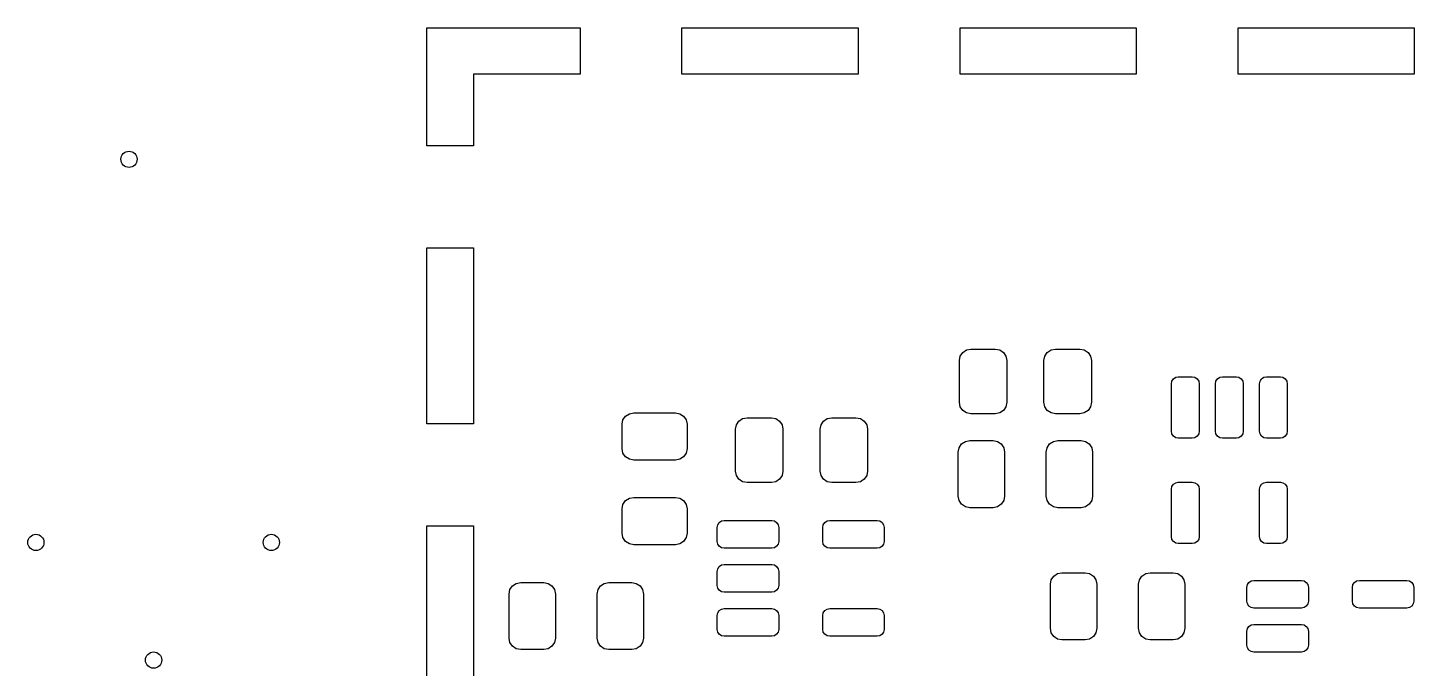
# Model space of a CAD drawing. Header units: inches. Extents: x 0.31 to 2.8, y 0.29 to 1.71.
# Drawn here: x 0.314 to 1.492, y 1.167 to 1.712 of the extents above; entities that cross this region are included whole.
import ezdxf

# ---------------------------------------------------------------- set-up
doc = ezdxf.new("R2010")
doc.units = ezdxf.units.IN
doc.header["$MEASUREMENT"] = 0
doc.layers.add('BLACK', color=250, linetype='CONTINUOUS')

msp = doc.modelspace()

# ---------------------------------------------------------------- linework, layer by layer
at = {"layer": 'BLACK', "linetype": 'CONTINUOUS'}
for p, q in [((0.6531, 1.6724), (0.6531, 1.7118)), ((0.6531, 1.7118), (0.6925, 1.7118)), ((0.6925, 1.7118), (0.7831, 1.7118)), ((0.7831, 1.7118), (0.7831, 1.6724)), ((0.8697, 1.6724), (0.8697, 1.7118)), ((0.8697, 1.7118), (1.0193, 1.7118)), ((1.0193, 1.7118), (1.0193, 1.6724)), ((1.1059, 1.6724), (1.1059, 1.7118)), ((1.1059, 1.7118), (1.2555, 1.7118)), ((1.2555, 1.7118), (1.2555, 1.6724)), ((1.3421, 1.6724), (1.3421, 1.7118)), ((1.3421, 1.7118), (1.4917, 1.7118)), ((1.4917, 1.7118), (1.4917, 1.6724)), ((0.6531, 1.6114), (0.6531, 1.6724)), ((0.7831, 1.6724), (0.6925, 1.6724)), ((0.6925, 1.6724), (0.6925, 1.6114)), ((1.0193, 1.6724), (0.8697, 1.6724)), ((1.2555, 1.6724), (1.1059, 1.6724)), ((1.4917, 1.6724), (1.3421, 1.6724)), ((0.6925, 1.6114), (0.6531, 1.6114)), ((0.6531, 1.3752), (0.6531, 1.5248)), ((0.6531, 1.5248), (0.6925, 1.5248)), ((0.6925, 1.5248), (0.6925, 1.3752)), ((1.1082, 1.4358), (1.1114, 1.438)), ((1.1114, 1.438), (1.1152, 1.4387)), ((1.1152, 1.4387), (1.1358, 1.4387)), ((1.1358, 1.4387), (1.1396, 1.438)), ((1.1396, 1.438), (1.1428, 1.4358)), ((1.18, 1.4358), (1.1832, 1.438)), ((1.1832, 1.438), (1.187, 1.4387)), ((1.187, 1.4387), (1.2077, 1.4387)), ((1.2077, 1.4387), (1.2114, 1.438)), ((1.2114, 1.438), (1.2146, 1.4358)), ((1.1053, 1.4289), (1.1061, 1.4327)), ((1.1053, 1.3935), (1.1053, 1.4289)), ((1.1061, 1.4327), (1.1082, 1.4358)), ((1.1428, 1.4358), (1.1449, 1.4327)), ((1.1449, 1.4327), (1.1457, 1.4289)), ((1.1457, 1.4289), (1.1457, 1.3935)), ((1.1772, 1.4289), (1.1779, 1.4327)), ((1.1772, 1.3935), (1.1772, 1.4289)), ((1.1779, 1.4327), (1.18, 1.4358)), ((1.2146, 1.4358), (1.2168, 1.4327)), ((1.2168, 1.4327), (1.2175, 1.4289)), ((1.2175, 1.4289), (1.2175, 1.3935)), ((1.2859, 1.4115), (1.2872, 1.4134)), ((1.2872, 1.4134), (1.2891, 1.4147)), ((1.2891, 1.4147), (1.2913, 1.4151)), ((1.2913, 1.4151), (1.3031, 1.4151)), ((1.3031, 1.4151), (1.3054, 1.4147)), ((1.3054, 1.4147), (1.3073, 1.4134)), ((1.3073, 1.4134), (1.3086, 1.4115)), ((1.3233, 1.4115), (1.3246, 1.4134)), ((1.3246, 1.4134), (1.3265, 1.4147)), ((1.3265, 1.4147), (1.3287, 1.4151)), ((1.3287, 1.4151), (1.3406, 1.4151)), ((1.3406, 1.4151), (1.3428, 1.4147)), ((1.3428, 1.4147), (1.3447, 1.4134)), ((1.3447, 1.4134), (1.346, 1.4115)), ((1.3607, 1.4115), (1.362, 1.4134)), ((1.362, 1.4134), (1.3639, 1.4147)), ((1.3639, 1.4147), (1.3661, 1.4151)), ((1.3661, 1.4151), (1.378, 1.4151)), ((1.378, 1.4151), (1.3802, 1.4147)), ((1.3802, 1.4147), (1.3821, 1.4134)), ((1.3821, 1.4134), (1.3834, 1.4115)), ((1.2854, 1.4092), (1.2859, 1.4115)), ((1.2854, 1.3688), (1.2854, 1.4092)), ((1.3086, 1.4115), (1.3091, 1.4092)), ((1.3091, 1.4092), (1.3091, 1.3688)), ((1.3228, 1.4092), (1.3233, 1.4115)), ((1.3228, 1.3688), (1.3228, 1.4092)), ((1.346, 1.4115), (1.3465, 1.4092)), ((1.3465, 1.4092), (1.3465, 1.3688)), ((1.3602, 1.4092), (1.3607, 1.4115)), ((1.3602, 1.3688), (1.3602, 1.4092)), ((1.3834, 1.4115), (1.3839, 1.4092)), ((1.3839, 1.4092), (1.3839, 1.3688)), ((1.1061, 1.3897), (1.1053, 1.3935)), ((1.1457, 1.3935), (1.1449, 1.3897)), ((1.1779, 1.3897), (1.1772, 1.3935)), ((1.2175, 1.3935), (1.2168, 1.3897)), ((0.8189, 1.3748), (0.8196, 1.3785)), ((0.8196, 1.3785), (0.8218, 1.3817)), ((0.8218, 1.3817), (0.825, 1.3838)), ((0.825, 1.3838), (0.8287, 1.3846)), ((0.8287, 1.3846), (0.8642, 1.3846)), ((0.8642, 1.3846), (0.8679, 1.3838)), ((0.8679, 1.3838), (0.8711, 1.3817)), ((0.8711, 1.3817), (0.8733, 1.3785)), ((0.8733, 1.3785), (0.874, 1.3748)), ((0.918, 1.3774), (0.9212, 1.3796)), ((0.9212, 1.3796), (0.925, 1.3803)), ((0.925, 1.3803), (0.9457, 1.3803)), ((0.9457, 1.3803), (0.9494, 1.3796)), ((0.9494, 1.3796), (0.9526, 1.3774)), ((0.9899, 1.3774), (0.9931, 1.3796)), ((0.9931, 1.3796), (0.9969, 1.3803)), ((0.9969, 1.3803), (1.0175, 1.3803)), ((1.0175, 1.3803), (1.0213, 1.3796)), ((1.0213, 1.3796), (1.0245, 1.3774)), ((1.1082, 1.3865), (1.1061, 1.3897)), ((1.1114, 1.3844), (1.1082, 1.3865)), ((1.1152, 1.3836), (1.1114, 1.3844)), ((1.1358, 1.3836), (1.1152, 1.3836)), ((1.1396, 1.3844), (1.1358, 1.3836)), ((1.1428, 1.3865), (1.1396, 1.3844)), ((1.1449, 1.3897), (1.1428, 1.3865)), ((1.18, 1.3865), (1.1779, 1.3897)), ((1.1832, 1.3844), (1.18, 1.3865)), ((1.187, 1.3836), (1.1832, 1.3844)), ((1.2077, 1.3836), (1.187, 1.3836)), ((1.2114, 1.3844), (1.2077, 1.3836)), ((1.2146, 1.3865), (1.2114, 1.3844)), ((1.2168, 1.3897), (1.2146, 1.3865)), ((0.6925, 1.3752), (0.6531, 1.3752)), ((0.8189, 1.3541), (0.8189, 1.3748)), ((0.874, 1.3748), (0.874, 1.3541)), ((0.9152, 1.3705), (0.9159, 1.3742)), ((0.9152, 1.335), (0.9152, 1.3705)), ((0.9159, 1.3742), (0.918, 1.3774)), ((0.9526, 1.3774), (0.9548, 1.3742)), ((0.9548, 1.3742), (0.9555, 1.3705)), ((0.9555, 1.3705), (0.9555, 1.335)), ((0.987, 1.3705), (0.9878, 1.3742)), ((0.987, 1.335), (0.987, 1.3705)), ((0.9878, 1.3742), (0.9899, 1.3774)), ((1.0245, 1.3774), (1.0266, 1.3742)), ((1.0266, 1.3742), (1.0274, 1.3705)), ((1.0274, 1.3705), (1.0274, 1.335)), ((1.2859, 1.3666), (1.2854, 1.3688)), ((1.2872, 1.3647), (1.2859, 1.3666)), ((1.3086, 1.3666), (1.3073, 1.3647)), ((1.3091, 1.3688), (1.3086, 1.3666)), ((1.3233, 1.3666), (1.3228, 1.3688)), ((1.3246, 1.3647), (1.3233, 1.3666)), ((1.346, 1.3666), (1.3447, 1.3647)), ((1.3465, 1.3688), (1.346, 1.3666)), ((1.3607, 1.3666), (1.3602, 1.3688)), ((1.362, 1.3647), (1.3607, 1.3666)), ((1.3834, 1.3666), (1.3821, 1.3647)), ((1.3839, 1.3688), (1.3834, 1.3666)), ((1.1043, 1.3511), (1.1051, 1.3549)), ((1.1051, 1.3549), (1.1072, 1.3581)), ((1.1072, 1.3581), (1.1104, 1.3602)), ((1.1104, 1.3602), (1.1142, 1.361)), ((1.1142, 1.361), (1.1339, 1.361)), ((1.1339, 1.361), (1.1376, 1.3602)), ((1.1376, 1.3602), (1.1408, 1.3581)), ((1.1408, 1.3581), (1.143, 1.3549)), ((1.143, 1.3549), (1.1437, 1.3511)), ((1.1791, 1.3511), (1.1799, 1.3549)), ((1.1799, 1.3549), (1.182, 1.3581)), ((1.182, 1.3581), (1.1852, 1.3602)), ((1.1852, 1.3602), (1.189, 1.361)), ((1.189, 1.361), (1.2087, 1.361)), ((1.2087, 1.361), (1.2124, 1.3602)), ((1.2124, 1.3602), (1.2156, 1.3581)), ((1.2156, 1.3581), (1.2178, 1.3549)), ((1.2178, 1.3549), (1.2185, 1.3511)), ((1.2891, 1.3634), (1.2872, 1.3647)), ((1.2913, 1.3629), (1.2891, 1.3634)), ((1.3031, 1.3629), (1.2913, 1.3629)), ((1.3054, 1.3634), (1.3031, 1.3629)), ((1.3073, 1.3647), (1.3054, 1.3634)), ((1.3265, 1.3634), (1.3246, 1.3647)), ((1.3287, 1.3629), (1.3265, 1.3634)), ((1.3406, 1.3629), (1.3287, 1.3629)), ((1.3428, 1.3634), (1.3406, 1.3629)), ((1.3447, 1.3647), (1.3428, 1.3634)), ((1.3639, 1.3634), (1.362, 1.3647)), ((1.3661, 1.3629), (1.3639, 1.3634)), ((1.378, 1.3629), (1.3661, 1.3629)), ((1.3802, 1.3634), (1.378, 1.3629)), ((1.3821, 1.3647), (1.3802, 1.3634)), ((0.8196, 1.3503), (0.8189, 1.3541)), ((0.8218, 1.3471), (0.8196, 1.3503)), ((0.825, 1.345), (0.8218, 1.3471)), ((0.8287, 1.3442), (0.825, 1.345)), ((0.8642, 1.3442), (0.8287, 1.3442)), ((0.8679, 1.345), (0.8642, 1.3442)), ((0.8711, 1.3471), (0.8679, 1.345)), ((0.8733, 1.3503), (0.8711, 1.3471)), ((0.874, 1.3541), (0.8733, 1.3503)), ((1.1043, 1.3137), (1.1043, 1.3511)), ((1.1437, 1.3511), (1.1437, 1.3137)), ((1.1791, 1.3137), (1.1791, 1.3511)), ((1.2185, 1.3511), (1.2185, 1.3137)), ((0.9159, 1.3313), (0.9152, 1.335)), ((0.918, 1.3281), (0.9159, 1.3313)), ((0.9548, 1.3313), (0.9526, 1.3281)), ((0.9555, 1.335), (0.9548, 1.3313)), ((0.9878, 1.3313), (0.987, 1.335)), ((0.9899, 1.3281), (0.9878, 1.3313)), ((1.0266, 1.3313), (1.0245, 1.3281)), ((1.0274, 1.335), (1.0266, 1.3313)), ((0.9212, 1.3259), (0.918, 1.3281)), ((0.925, 1.3252), (0.9212, 1.3259)), ((0.9457, 1.3252), (0.925, 1.3252)), ((0.9494, 1.3259), (0.9457, 1.3252)), ((0.9526, 1.3281), (0.9494, 1.3259)), ((0.9931, 1.3259), (0.9899, 1.3281)), ((0.9969, 1.3252), (0.9931, 1.3259)), ((1.0175, 1.3252), (0.9969, 1.3252)), ((1.0213, 1.3259), (1.0175, 1.3252)), ((1.0245, 1.3281), (1.0213, 1.3259)), ((1.2854, 1.3196), (1.2859, 1.3219)), ((1.2854, 1.2793), (1.2854, 1.3196)), ((1.2859, 1.3219), (1.2872, 1.3238)), ((1.2872, 1.3238), (1.2891, 1.3251)), ((1.2891, 1.3251), (1.2913, 1.3255)), ((1.2913, 1.3255), (1.3031, 1.3255)), ((1.3031, 1.3255), (1.3054, 1.3251)), ((1.3054, 1.3251), (1.3073, 1.3238)), ((1.3073, 1.3238), (1.3086, 1.3219)), ((1.3086, 1.3219), (1.3091, 1.3196)), ((1.3091, 1.3196), (1.3091, 1.2793)), ((1.3602, 1.3196), (1.3607, 1.3219)), ((1.3602, 1.2793), (1.3602, 1.3196)), ((1.3607, 1.3219), (1.362, 1.3238)), ((1.362, 1.3238), (1.3639, 1.3251)), ((1.3639, 1.3251), (1.3661, 1.3255)), ((1.3661, 1.3255), (1.378, 1.3255)), ((1.378, 1.3255), (1.3802, 1.3251)), ((1.3802, 1.3251), (1.3821, 1.3238)), ((1.3821, 1.3238), (1.3834, 1.3219)), ((1.3834, 1.3219), (1.3839, 1.3196)), ((1.3839, 1.3196), (1.3839, 1.2793)), ((0.8196, 1.3067), (0.8218, 1.3099)), ((0.8218, 1.3099), (0.825, 1.312)), ((0.825, 1.312), (0.8287, 1.3127)), ((0.8287, 1.3127), (0.8642, 1.3127)), ((0.8642, 1.3127), (0.8679, 1.312)), ((0.8679, 1.312), (0.8711, 1.3099)), ((0.8711, 1.3099), (0.8733, 1.3067)), ((1.1051, 1.31), (1.1043, 1.3137)), ((1.1072, 1.3068), (1.1051, 1.31)), ((1.143, 1.31), (1.1408, 1.3068)), ((1.1437, 1.3137), (1.143, 1.31)), ((1.1799, 1.31), (1.1791, 1.3137)), ((1.182, 1.3068), (1.1799, 1.31)), ((1.2178, 1.31), (1.2156, 1.3068)), ((1.2185, 1.3137), (1.2178, 1.31)), ((0.8189, 1.3029), (0.8196, 1.3067)), ((0.8189, 1.2822), (0.8189, 1.3029)), ((0.8733, 1.3067), (0.874, 1.3029)), ((0.874, 1.3029), (0.874, 1.2822)), ((1.1104, 1.3046), (1.1072, 1.3068)), ((1.1142, 1.3039), (1.1104, 1.3046)), ((1.1339, 1.3039), (1.1142, 1.3039)), ((1.1376, 1.3046), (1.1339, 1.3039)), ((1.1408, 1.3068), (1.1376, 1.3046)), ((1.1852, 1.3046), (1.182, 1.3068)), ((1.189, 1.3039), (1.1852, 1.3046)), ((1.2087, 1.3039), (1.189, 1.3039)), ((1.2124, 1.3046), (1.2087, 1.3039)), ((1.2156, 1.3068), (1.2124, 1.3046)), ((0.6531, 1.139), (0.6531, 1.2886)), ((0.6531, 1.2886), (0.6925, 1.2886)), ((0.6925, 1.2886), (0.6925, 1.139)), ((0.8997, 1.2871), (0.9002, 1.2894)), ((0.8997, 1.2753), (0.8997, 1.2871)), ((0.9002, 1.2894), (0.9014, 1.2913)), ((0.9014, 1.2913), (0.9034, 1.2926)), ((0.9034, 1.2926), (0.9056, 1.293)), ((0.9056, 1.293), (0.946, 1.293)), ((0.946, 1.293), (0.9482, 1.2926)), ((0.9482, 1.2926), (0.9501, 1.2913)), ((0.9501, 1.2913), (0.9514, 1.2894)), ((0.9514, 1.2894), (0.9519, 1.2871)), ((0.9519, 1.2871), (0.9519, 1.2753)), ((0.9893, 1.2871), (0.9897, 1.2894)), ((0.9893, 1.2753), (0.9893, 1.2871)), ((0.9897, 1.2894), (0.991, 1.2913)), ((0.991, 1.2913), (0.9929, 1.2926)), ((0.9929, 1.2926), (0.9952, 1.293)), ((0.9952, 1.293), (1.0355, 1.293)), ((1.0355, 1.293), (1.0378, 1.2926)), ((1.0378, 1.2926), (1.0397, 1.2913)), ((1.0397, 1.2913), (1.041, 1.2894)), ((1.041, 1.2894), (1.0414, 1.2871)), ((1.0414, 1.2871), (1.0414, 1.2753)), ((0.8196, 1.2785), (0.8189, 1.2822)), ((0.8218, 1.2753), (0.8196, 1.2785)), ((0.825, 1.2731), (0.8218, 1.2753)), ((0.8287, 1.2724), (0.825, 1.2731)), ((0.8642, 1.2724), (0.8287, 1.2724)), ((0.8679, 1.2731), (0.8642, 1.2724)), ((0.8711, 1.2753), (0.8679, 1.2731)), ((0.8733, 1.2785), (0.8711, 1.2753)), ((0.874, 1.2822), (0.8733, 1.2785)), ((0.9002, 1.273), (0.8997, 1.2753)), ((0.9014, 1.2711), (0.9002, 1.273)), ((0.9514, 1.273), (0.9501, 1.2711)), ((0.9519, 1.2753), (0.9514, 1.273)), ((0.9897, 1.273), (0.9893, 1.2753)), ((0.991, 1.2711), (0.9897, 1.273)), ((1.041, 1.273), (1.0397, 1.2711)), ((1.0414, 1.2753), (1.041, 1.273)), ((1.2859, 1.277), (1.2854, 1.2793)), ((1.2872, 1.2751), (1.2859, 1.277)), ((1.2891, 1.2738), (1.2872, 1.2751)), ((1.2913, 1.2734), (1.2891, 1.2738)), ((1.3031, 1.2734), (1.2913, 1.2734)), ((1.3054, 1.2738), (1.3031, 1.2734)), ((1.3073, 1.2751), (1.3054, 1.2738)), ((1.3086, 1.277), (1.3073, 1.2751)), ((1.3091, 1.2793), (1.3086, 1.277)), ((1.3607, 1.277), (1.3602, 1.2793)), ((1.362, 1.2751), (1.3607, 1.277)), ((1.3639, 1.2738), (1.362, 1.2751)), ((1.3661, 1.2734), (1.3639, 1.2738)), ((1.378, 1.2734), (1.3661, 1.2734)), ((1.3802, 1.2738), (1.378, 1.2734)), ((1.3821, 1.2751), (1.3802, 1.2738)), ((1.3834, 1.277), (1.3821, 1.2751)), ((1.3839, 1.2793), (1.3834, 1.277)), ((0.9034, 1.2698), (0.9014, 1.2711)), ((0.9056, 1.2694), (0.9034, 1.2698)), ((0.946, 1.2694), (0.9056, 1.2694)), ((0.9482, 1.2698), (0.946, 1.2694)), ((0.9501, 1.2711), (0.9482, 1.2698)), ((0.9929, 1.2698), (0.991, 1.2711)), ((0.9952, 1.2694), (0.9929, 1.2698)), ((1.0355, 1.2694), (0.9952, 1.2694)), ((1.0378, 1.2698), (1.0355, 1.2694)), ((1.0397, 1.2711), (1.0378, 1.2698)), ((0.8997, 1.2497), (0.9002, 1.252)), ((0.8997, 1.2379), (0.8997, 1.2497)), ((0.9002, 1.252), (0.9014, 1.2539)), ((0.9014, 1.2539), (0.9034, 1.2552)), ((0.9034, 1.2552), (0.9056, 1.2556)), ((0.9056, 1.2556), (0.946, 1.2556)), ((0.946, 1.2556), (0.9482, 1.2552)), ((0.9482, 1.2552), (0.9501, 1.2539)), ((0.9501, 1.2539), (0.9514, 1.252)), ((0.9514, 1.252), (0.9519, 1.2497)), ((0.9519, 1.2497), (0.9519, 1.2379)), ((1.1888, 1.2479), (1.1925, 1.2486)), ((1.1925, 1.2486), (1.2122, 1.2486)), ((1.2122, 1.2486), (1.216, 1.2479)), ((1.2636, 1.2479), (1.2673, 1.2486)), ((1.2673, 1.2486), (1.287, 1.2486)), ((1.287, 1.2486), (1.2908, 1.2479)), ((0.7236, 1.2343), (0.7257, 1.2375)), ((0.7257, 1.2375), (0.7289, 1.2396)), ((0.7289, 1.2396), (0.7327, 1.2404)), ((0.7327, 1.2404), (0.7524, 1.2404)), ((0.7524, 1.2404), (0.7561, 1.2396)), ((0.7561, 1.2396), (0.7593, 1.2375)), ((0.7593, 1.2375), (0.7615, 1.2343)), ((0.7984, 1.2343), (0.8005, 1.2375)), ((0.8005, 1.2375), (0.8037, 1.2396)), ((0.8037, 1.2396), (0.8075, 1.2404)), ((0.8075, 1.2404), (0.8272, 1.2404)), ((0.8272, 1.2404), (0.8309, 1.2396)), ((0.8309, 1.2396), (0.8341, 1.2375)), ((0.8341, 1.2375), (0.8363, 1.2343)), ((0.9002, 1.2356), (0.8997, 1.2379)), ((0.9519, 1.2379), (0.9514, 1.2356)), ((1.1827, 1.2388), (1.1834, 1.2425)), ((1.1827, 1.2014), (1.1827, 1.2388)), ((1.1834, 1.2425), (1.1856, 1.2457)), ((1.1856, 1.2457), (1.1888, 1.2479)), ((1.216, 1.2479), (1.2192, 1.2457)), ((1.2192, 1.2457), (1.2213, 1.2425)), ((1.2213, 1.2425), (1.222, 1.2388)), ((1.222, 1.2388), (1.222, 1.2014)), ((1.2575, 1.2388), (1.2582, 1.2425)), ((1.2575, 1.2014), (1.2575, 1.2388)), ((1.2582, 1.2425), (1.2604, 1.2457)), ((1.2604, 1.2457), (1.2636, 1.2479)), ((1.2908, 1.2479), (1.294, 1.2457)), ((1.294, 1.2457), (1.2961, 1.2425)), ((1.2961, 1.2425), (1.2969, 1.2388)), ((1.2969, 1.2388), (1.2969, 1.2014)), ((1.3496, 1.2362), (1.3501, 1.2385)), ((1.3501, 1.2385), (1.3513, 1.2404)), ((1.3513, 1.2404), (1.3533, 1.2417)), ((1.3533, 1.2417), (1.3555, 1.2421)), ((1.3555, 1.2421), (1.3959, 1.2421)), ((1.3959, 1.2421), (1.3981, 1.2417)), ((1.3981, 1.2417), (1.4, 1.2404)), ((1.4, 1.2404), (1.4013, 1.2385)), ((1.4013, 1.2385), (1.4018, 1.2362)), ((1.4392, 1.2362), (1.4396, 1.2385)), ((1.4396, 1.2385), (1.4409, 1.2404)), ((1.4409, 1.2404), (1.4428, 1.2417)), ((1.4428, 1.2417), (1.4451, 1.2421)), ((1.4451, 1.2421), (1.4854, 1.2421)), ((1.4854, 1.2421), (1.4877, 1.2417)), ((1.4877, 1.2417), (1.4896, 1.2404)), ((1.4896, 1.2404), (1.4909, 1.2385)), ((1.4909, 1.2385), (1.4913, 1.2362)), ((0.7228, 1.2305), (0.7236, 1.2343)), ((0.7228, 1.1931), (0.7228, 1.2305)), ((0.7615, 1.2343), (0.7622, 1.2305)), ((0.7622, 1.2305), (0.7622, 1.1931)), ((0.7976, 1.2305), (0.7984, 1.2343)), ((0.7976, 1.1931), (0.7976, 1.2305)), ((0.8363, 1.2343), (0.837, 1.2305)), ((0.837, 1.2305), (0.837, 1.1931)), ((0.9014, 1.2337), (0.9002, 1.2356)), ((0.9034, 1.2324), (0.9014, 1.2337)), ((0.9056, 1.232), (0.9034, 1.2324)), ((0.946, 1.232), (0.9056, 1.232)), ((0.9482, 1.2324), (0.946, 1.232)), ((0.9501, 1.2337), (0.9482, 1.2324)), ((0.9514, 1.2356), (0.9501, 1.2337)), ((1.3496, 1.2244), (1.3496, 1.2362)), ((1.4018, 1.2362), (1.4018, 1.2244)), ((1.4392, 1.2244), (1.4392, 1.2362)), ((1.4913, 1.2362), (1.4913, 1.2244)), ((0.8997, 1.2123), (0.9002, 1.2146)), ((0.9002, 1.2146), (0.9014, 1.2165)), ((0.9014, 1.2165), (0.9034, 1.2178)), ((0.9034, 1.2178), (0.9056, 1.2182)), ((0.9056, 1.2182), (0.946, 1.2182)), ((0.946, 1.2182), (0.9482, 1.2178)), ((0.9482, 1.2178), (0.9501, 1.2165)), ((0.9501, 1.2165), (0.9514, 1.2146)), ((0.9514, 1.2146), (0.9519, 1.2123)), ((0.9893, 1.2123), (0.9897, 1.2146)), ((0.9897, 1.2146), (0.991, 1.2165)), ((0.991, 1.2165), (0.9929, 1.2178)), ((0.9929, 1.2178), (0.9952, 1.2182)), ((0.9952, 1.2182), (1.0355, 1.2182)), ((1.0355, 1.2182), (1.0378, 1.2178)), ((1.0378, 1.2178), (1.0397, 1.2165)), ((1.0397, 1.2165), (1.041, 1.2146)), ((1.041, 1.2146), (1.0414, 1.2123)), ((1.3501, 1.2221), (1.3496, 1.2244)), ((1.3513, 1.2202), (1.3501, 1.2221)), ((1.3533, 1.219), (1.3513, 1.2202)), ((1.3555, 1.2185), (1.3533, 1.219)), ((1.3959, 1.2185), (1.3555, 1.2185)), ((1.3981, 1.219), (1.3959, 1.2185)), ((1.4, 1.2202), (1.3981, 1.219)), ((1.4013, 1.2221), (1.4, 1.2202)), ((1.4018, 1.2244), (1.4013, 1.2221)), ((1.4396, 1.2221), (1.4392, 1.2244)), ((1.4409, 1.2202), (1.4396, 1.2221)), ((1.4428, 1.219), (1.4409, 1.2202)), ((1.4451, 1.2185), (1.4428, 1.219)), ((1.4854, 1.2185), (1.4451, 1.2185)), ((1.4877, 1.219), (1.4854, 1.2185)), ((1.4896, 1.2202), (1.4877, 1.219)), ((1.4909, 1.2221), (1.4896, 1.2202)), ((1.4913, 1.2244), (1.4909, 1.2221)), ((0.8997, 1.2005), (0.8997, 1.2123)), ((0.9519, 1.2123), (0.9519, 1.2005)), ((0.9893, 1.2005), (0.9893, 1.2123)), ((1.0414, 1.2123), (1.0414, 1.2005)), ((1.1834, 1.1976), (1.1827, 1.2014)), ((1.222, 1.2014), (1.2213, 1.1976)), ((1.2582, 1.1976), (1.2575, 1.2014)), ((1.2969, 1.2014), (1.2961, 1.1976)), ((1.3501, 1.2011), (1.3513, 1.203)), ((1.3513, 1.203), (1.3533, 1.2043)), ((1.3533, 1.2043), (1.3555, 1.2047)), ((1.3555, 1.2047), (1.3959, 1.2047)), ((1.3959, 1.2047), (1.3981, 1.2043)), ((1.3981, 1.2043), (1.4, 1.203)), ((1.4, 1.203), (1.4013, 1.2011)), ((0.7236, 1.1893), (0.7228, 1.1931)), ((0.7622, 1.1931), (0.7615, 1.1893)), ((0.7984, 1.1893), (0.7976, 1.1931)), ((0.837, 1.1931), (0.8363, 1.1893)), ((0.9002, 1.1982), (0.8997, 1.2005)), ((0.9014, 1.1963), (0.9002, 1.1982)), ((0.9034, 1.195), (0.9014, 1.1963)), ((0.9056, 1.1946), (0.9034, 1.195)), ((0.946, 1.1946), (0.9056, 1.1946)), ((0.9482, 1.195), (0.946, 1.1946)), ((0.9501, 1.1963), (0.9482, 1.195)), ((0.9514, 1.1982), (0.9501, 1.1963)), ((0.9519, 1.2005), (0.9514, 1.1982)), ((0.9897, 1.1982), (0.9893, 1.2005)), ((0.991, 1.1963), (0.9897, 1.1982)), ((0.9929, 1.195), (0.991, 1.1963)), ((0.9952, 1.1946), (0.9929, 1.195)), ((1.0355, 1.1946), (0.9952, 1.1946)), ((1.0378, 1.195), (1.0355, 1.1946)), ((1.0397, 1.1963), (1.0378, 1.195)), ((1.041, 1.1982), (1.0397, 1.1963)), ((1.0414, 1.2005), (1.041, 1.1982)), ((1.1856, 1.1944), (1.1834, 1.1976)), ((1.1888, 1.1923), (1.1856, 1.1944)), ((1.1925, 1.1915), (1.1888, 1.1923)), ((1.2122, 1.1915), (1.1925, 1.1915)), ((1.216, 1.1923), (1.2122, 1.1915)), ((1.2192, 1.1944), (1.216, 1.1923)), ((1.2213, 1.1976), (1.2192, 1.1944)), ((1.2604, 1.1944), (1.2582, 1.1976)), ((1.2636, 1.1923), (1.2604, 1.1944)), ((1.2673, 1.1915), (1.2636, 1.1923)), ((1.287, 1.1915), (1.2673, 1.1915)), ((1.2908, 1.1923), (1.287, 1.1915)), ((1.294, 1.1944), (1.2908, 1.1923)), ((1.2961, 1.1976), (1.294, 1.1944)), ((1.3496, 1.1988), (1.3501, 1.2011)), ((1.3496, 1.187), (1.3496, 1.1988)), ((1.4013, 1.2011), (1.4018, 1.1988)), ((1.4018, 1.1988), (1.4018, 1.187)), ((0.7257, 1.1862), (0.7236, 1.1893)), ((0.7289, 1.184), (0.7257, 1.1862)), ((0.7327, 1.1833), (0.7289, 1.184)), ((0.7524, 1.1833), (0.7327, 1.1833)), ((0.7561, 1.184), (0.7524, 1.1833)), ((0.7593, 1.1862), (0.7561, 1.184)), ((0.7615, 1.1893), (0.7593, 1.1862)), ((0.8005, 1.1862), (0.7984, 1.1893)), ((0.8037, 1.184), (0.8005, 1.1862)), ((0.8075, 1.1833), (0.8037, 1.184)), ((0.8272, 1.1833), (0.8075, 1.1833)), ((0.8309, 1.184), (0.8272, 1.1833)), ((0.8341, 1.1862), (0.8309, 1.184)), ((0.8363, 1.1893), (0.8341, 1.1862)), ((1.3501, 1.1847), (1.3496, 1.187)), ((1.3513, 1.1828), (1.3501, 1.1847)), ((1.3533, 1.1816), (1.3513, 1.1828)), ((1.3555, 1.1811), (1.3533, 1.1816)), ((1.3959, 1.1811), (1.3555, 1.1811)), ((1.3981, 1.1816), (1.3959, 1.1811)), ((1.4, 1.1828), (1.3981, 1.1816)), ((1.4013, 1.1847), (1.4, 1.1828)), ((1.4018, 1.187), (1.4013, 1.1847))]:
    msp.add_line(p, q, dxfattribs=at)
at = {"layer": 'BLACK'}
for centre in [(0.4, 1.6), (0.3209, 1.2744), (0.5209, 1.2744), (0.4209, 1.1744)]:
    msp.add_circle(centre, 0.00689, dxfattribs=at)

doc.saveas('drawing.dxf')
